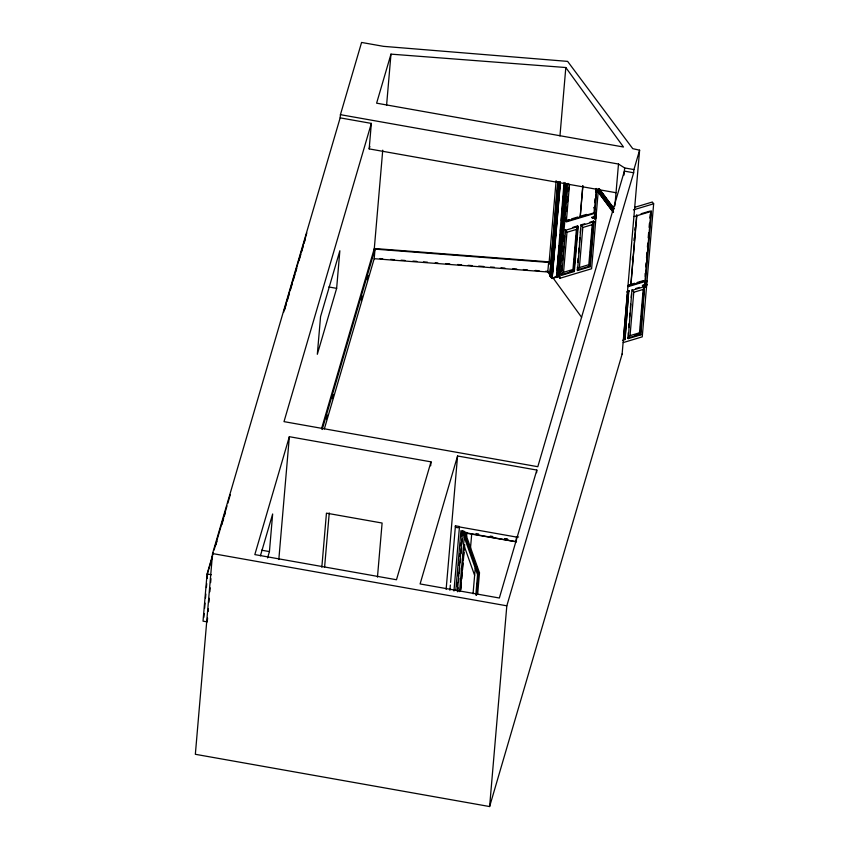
<?xml version="1.0" encoding="UTF-8"?>
<svg xmlns="http://www.w3.org/2000/svg" width="849" height="849" viewBox="0 0 849 849"><rect width="100%" height="100%" fill="white"/><g stroke="black" fill="none" stroke-linecap="round" stroke-linejoin="round"><path stroke-width="1.27" d="M596.125 216.474L595.351 215.879A2.027 1.295 -36.6 0 0 594.576 216.113L593.08 217.089A1.91 1.22 -36.6 0 1 592.347 217.312C590.426 218.957 598.577 217.089 595.786 216.463A2.027 1.295 -36.6 0 0 595.011 216.697L593.515 217.673A1.91 1.22 -36.6 0 1 592.782 217.896L592.103 217.843M642.322 285.36L646.673 284.755L646.004 283.98A2.027 1.295 -36.6 0 0 645.24 284.213L643.733 285.19A1.91 1.22 -36.6 0 1 643.011 285.402C641.112 287.089 649.368 285.094 646.45 284.564A2.027 1.295 -36.6 0 0 645.675 284.797L644.168 285.773A1.91 1.22 -36.6 0 1 643.446 285.996L642.757 285.943M646.885 281.178C645.452 278.875 644.582 286.262 645.718 287.195M516.033 541.121L516.563 536.664L518.59 537.014M213.343 552.561L207.071 573.998L203.028 621.15L207.262 621.903L207.591 617.976M203.845 617.372L204.174 613.487M204.62 608.298L205.065 603.108M205.511 597.919L205.84 594.024M206.403 587.54L206.732 583.645M207.177 578.456L207.623 573.266M622.115 354.118L639.605 150.188L632.749 148.66L567.62 61.383L383.504 46.345L361.578 42.45L340.428 114.668L340.152 117.862L212.547 553.559L195.344 754.294L489.618 806.55L622.211 353.81M208.154 611.429L208.387 608.807M208.939 602.259L209.278 598.322M209.841 591.774L210.181 587.848M210.626 582.605L210.966 578.678M267.573 557.92L269.43 551.585L272.656 513.985L260.399 555.83M278.822 559.512L289.35 436.694L431.005 461.856L430.666 465.814M336.639 288.352L339.855 250.763L320.551 316.688L317.324 354.288L336.639 288.352L328.839 286.973M321.824 567.238L326.451 513.157L382.103 523.037L377.465 577.129M324.615 567.026L329.253 512.934M616.024 192.723L369.166 148.893L371.353 123.402L340.152 117.862M374.165 250.168L382.74 150.177M386.571 105.446L390.975 54.134L565.816 67.527L623.474 147.004L376.616 103.175L390.975 54.134M324.35 428.894L374.197 258.69L375.014 249.128L548.613 262.426L551.563 266.48M446.128 589.376L457.569 455.987L536.823 470.059L536.6 472.702M449.906 590.288L450.352 585.025M450.586 582.393L455.435 525.807L459.479 526.518C459.532 528.577 454.226 527.76 455.435 525.807M453.95 591L459.447 526.942L516.532 537.077M455.839 589.906L460.922 530.678M457.133 586.404L457.473 582.467M458.036 575.898L458.258 573.266M458.938 565.392L459.16 562.76M459.723 556.191L459.946 553.569M460.625 545.684L460.848 543.052M461.4 536.6L461.707 532.981M457.399 591.594L462.609 530.975M457.738 591.657L458.067 587.71M458.524 582.435L458.863 578.487M459.309 573.224L459.765 567.96M460.211 562.696L460.551 558.748M461.007 553.484L461.453 548.221M461.792 544.262L462.249 538.998M462.694 533.734L462.928 531.103M459.564 591.626L464.233 537.109L466.26 535.581M460.402 591.137L464.361 544.888M460.848 589.524L461.41 582.913M461.75 578.944L462.312 572.343M462.546 569.7L463.108 563.089M463.342 560.446L464.021 552.519M464.244 549.876L464.7 544.591M465.814 537.629L466.26 532.365M466.579 536.759L466.918 532.811M470.388 549.462L471.736 533.671M473.052 593.759L475.249 568.14L476.109 567.376L478.295 573.935L476.469 595.319M475.822 595.043L477.562 574.677L462.302 531.665M476.671 594.279L478.422 573.913L463.554 531.983M477.658 594.247L479.494 572.873L464.785 531.4M489.618 806.55L506.821 605.815L633.651 172.772L633.927 169.577L639.605 150.188M516.128 541.779L462.801 532.61M552.211 278.069L547.796 271.988L548.613 262.426M549.123 262.235L556.116 180.667M559.958 135.936L565.816 67.527M558.377 181.877L550.279 276.233L549.727 275.596L557.761 181.909M549.887 275.819L558.026 181.824M558.44 182.577L550.608 276.678A5.996 4.012 4.9 0 1 551.489 277.856M550.608 276.678L558.738 181.845M559.703 181.951L552.041 278.493L558.727 276.477L566.633 184.254M551.818 278.292L560.075 181.888M552.041 278.493L560.287 182.323M560.425 182.28L552.179 278.451L549.727 275.596M564.054 182.471L556.382 277.485L557.209 277.294L565.317 182.737M556.456 277.167L556.679 274.535M557.018 270.576L557.475 265.312M557.814 261.354L558.377 254.764M558.716 250.816L559.162 245.541M559.618 240.278L560.075 235.003M560.404 231.055L560.86 225.781M561.316 220.517L561.762 215.243M562.102 211.295L562.558 206.02M562.898 202.073L563.46 195.482M563.8 191.534L564.362 184.944M558.005 265.143L557.209 277.294M558.228 262.511L559.703 245.382M559.926 242.75L560.489 236.16M560.722 233.528L561.391 225.622M561.624 222.99L563.089 205.861M563.311 203.229L564.787 186.101M598.258 191.025L591.594 268.751L559.905 278.281L558.377 276.233L558.748 270.99M559.088 267.064L559.65 260.494M559.873 257.873L560.436 251.315M560.775 247.377L561.338 240.819M561.56 238.198L562.123 231.639M562.462 227.702L563.025 221.143M563.365 217.206L563.927 210.637M564.15 208.016L564.712 201.457M565.052 197.52L565.614 190.961M565.837 188.34L566.177 184.403M553.028 277.835L558.377 276.233L558.833 270.937M559.056 268.295L559.618 261.694M559.958 257.725L560.531 251.113M560.754 248.47L561.433 240.543M561.667 237.9L562.229 231.289M562.452 228.646L563.131 220.719M563.365 218.076L563.927 211.475M564.15 208.822L564.723 202.221M565.063 198.252L565.625 191.651M565.859 188.998L566.304 183.713M558.6 276.519L566.506 184.297M559.905 278.281L568.034 183.426M561.614 270.852L562.059 265.705M562.505 260.547L562.94 255.4M563.269 251.537L563.715 246.39M564.161 241.243L564.596 236.096M566.198 217.429L565.869 221.313L594.342 212.749L596.391 188.807M566.75 210.934L567.09 207.039M567.535 201.85L567.981 196.66M568.427 191.471L568.756 187.576M565.583 230.249L561.72 275.299L574.359 271.5L578.222 226.45L565.583 230.249L565.147 229.665L566.973 232.265L563.545 272.317L561.285 274.715L573.924 270.905L577.787 225.855L576.397 229.432L572.969 269.473L574.359 271.5M569.53 184.275L566.304 221.907L594.778 213.343L596.836 189.391M573.935 265.09L573.489 270.322L569.69 271.468M574.38 259.858L574.72 255.942M575.166 250.71L575.611 245.478M576.068 240.246L576.513 235.014M576.853 231.087L577.299 225.855M582.775 185.889L580.175 217.185L582.902 185.846M577.352 267.371L577.564 270.534L590.204 266.735L594.067 221.685L593.631 221.09L589.832 222.236M577.798 262.224L578.127 258.361M578.562 253.214L579.007 248.067M579.453 242.91L579.888 237.762M580.334 232.615L580.663 228.752M577.564 270.534L580.992 224.889L584.781 223.754M590.204 266.735L588.813 264.708L592.241 224.667L593.631 221.09L589.768 266.14L577.129 269.94L579.389 267.541L582.817 227.5L580.992 224.889M589.662 261.63L590.002 257.714M590.448 252.482L590.893 247.25M591.35 242.018L591.795 236.786M592.135 232.859L592.581 227.628M594.268 207.994L594.342 212.749M594.714 202.72L595.053 198.762M595.616 192.171L595.849 189.539M596.115 212.94L595.765 218.31L594.82 218.904M614.899 205.904L618.486 164.048L340.428 114.668M624.036 175.085L624.652 167.932L618.486 164.048M624.471 334.559L624.811 330.696M625.246 325.549L625.692 320.402M626.127 315.255L626.573 310.097M627.008 304.95L627.347 301.087M627.782 295.94L628.005 293.372M625.013 339.589L628.727 290.623L625.013 339.589L622.487 340.353M632.303 259.932L632.526 257.332M633.97 240.458L634.192 237.869M634.861 230.079L635.084 227.49M636.633 215.094L630.924 285.126M630.765 285.126L636.899 215.009M628.239 332.808L628.228 338.624L640.857 334.824L644.571 285.858L643.192 289.424L639.467 332.808L640.857 334.824M628.684 327.576L629.024 323.66M629.587 317.112L629.916 313.196M630.372 307.964L630.701 304.038M631.263 297.5L631.603 293.574M628.228 338.624L631.943 289.658L633.768 292.258L630.043 335.642L627.793 338.04L640.422 334.241L644.571 285.858M640.539 327.215L640.984 322.068M641.419 316.921L641.865 311.774M642.3 306.627L642.64 302.764M643.075 297.617L643.521 292.47M645.144 273.452L645.357 276.678M645.718 266.862L646.057 262.903M646.503 257.64L646.959 252.365M647.405 247.091L647.745 243.132M648.201 237.869L648.647 232.594M649.103 227.32L649.443 223.361M649.899 218.097L650.238 214.139M651.013 210.775L645.007 280.849L627.666 286.06M646.779 281.03L645.739 287.036M634.606 207.358L652.35 202.02L653.656 203.781L642.247 336.851L623.24 342.572M595.69 217.938C594.098 221.377 593.939 213.184 595.902 212.399M646.45 286.187C644.593 289.785 644.306 279.544 646.779 280.637M283.545 312.411L306.807 232.987M214.086 550.046L227.001 505.919M227.744 503.393L230.334 494.574M284.606 309.8L286.453 303.496M287.185 300.981L289.031 294.688M290.507 289.647L292.343 283.354M293.085 280.839L294.932 274.545M295.664 272.02L296.768 268.252M298.986 260.696L300.833 254.403M301.565 251.877L303.411 245.584M304.144 243.069L305.258 239.291M207.761 572.64L212.558 556.265M215.869 544.941L216.973 541.163M221.769 524.788L223.616 518.495M224.348 515.98L225.463 512.202M371.353 123.402L284.001 421.635L537.81 466.706L624.376 171.116L633.651 172.772M369.166 148.893L369.877 146.453M289.35 436.694L254.827 554.599L396.483 579.75L431.005 461.856M321.516 428.756L374.313 248.502L549.154 261.885L551.479 265.09M322.185 429.498L375.014 249.128M326.366 418.971L327.481 415.15M332.32 398.627L333.445 394.817M361.228 299.952L362.343 296.142M367.171 279.639L368.286 275.829M457.569 455.987L420.096 583.942L499.35 598.014L536.823 470.059M628.727 290.623L627.347 294.189L623.622 337.573L624.577 339.006M595.584 216.071L595.51 215.328L595.266 216.102M476.077 567.673L477.276 566.612M478.295 573.935L479.494 572.873M477.562 574.677L478.422 573.913M594.767 216.453L593.005 217.567L591.668 217.259M558.302 276.243L552.986 277.846L581.618 317.324M565.423 220.729L569.138 219.615M571.621 218.872L577.808 217.004M580.281 216.262L586.479 214.404M572.735 227.383L576.524 226.237M581.427 225.484L594.067 221.685M633.375 209.883L653.656 203.781M566.973 232.265L576.397 229.432M582.817 227.5L592.241 224.667M641.101 213.746L649.772 211.146M634.107 216.569L651.448 211.359L645.442 281.433L628.101 286.654M563.545 272.317L572.969 269.473M579.389 267.541L588.813 264.708M628.472 285.105L634.659 283.237M637.132 282.494L643.33 280.637M635.731 288.511L639.52 287.376M626.636 291.971L629.162 291.207M632.378 290.241L645.007 286.442M633.768 292.258L643.192 289.424M630.043 335.642L639.467 332.808M634.935 335.175L638.724 334.028M646.545 284.744L646.768 284.288M380.065 258.563L382.697 258.765M390.582 259.37L394.53 259.667M401.099 260.176L405.047 260.473M412.932 261.078L416.87 261.386M423.449 261.885L427.397 262.182M435.282 262.787L437.914 262.988M445.799 263.593L449.737 263.901M457.632 264.506L461.569 264.803M468.149 265.312L472.086 265.61M478.666 266.108L483.919 266.512M490.499 267.021L494.436 267.318M501.016 267.828L504.953 268.125M512.838 268.73L516.786 269.027M523.355 269.536L527.303 269.833M535.188 270.438L539.136 270.746M545.705 271.245L548.337 271.447M374.197 258.69L547.796 271.988M624.652 167.932L633.927 169.577M461.729 531.018L464.329 531.474M476.002 533.554L478.592 534.01M490.276 536.09L492.866 536.547M504.539 538.616L507.14 539.083M516.224 540.569L516.479 541.768L462.503 532.185M505.166 538.85L507.744 539.306M261.598 550.194L269.43 551.585M212.547 553.559L506.821 605.815M207.071 573.998L211.305 574.752M596.072 216.071L595.786 216.633M599.32 188.765L614.177 208.748M599.044 188.849L613.912 208.833M598.704 188.733L613.689 208.886M598.343 188.839L613.371 209.034M598.29 188.998L613.254 209.119M598.184 189.327L613.031 209.278M596.168 188.467L613.551 211.836M596.125 188.637L613.434 211.921M595.871 188.786L613.201 212.07M595.733 188.828L613.052 212.112M593.822 207.411L595.138 209.172M607.788 203.771L612.437 210.17M549.112 272.518L550.661 274.651M596.189 212.685C594.067 211.443 594.417 217.641 594.831 218.957M463.214 531.421L475.642 566.432M463.618 544.336L474.623 575.367M645.866 283.927L646.354 283.492L645.866 283.927"/></g></svg>
